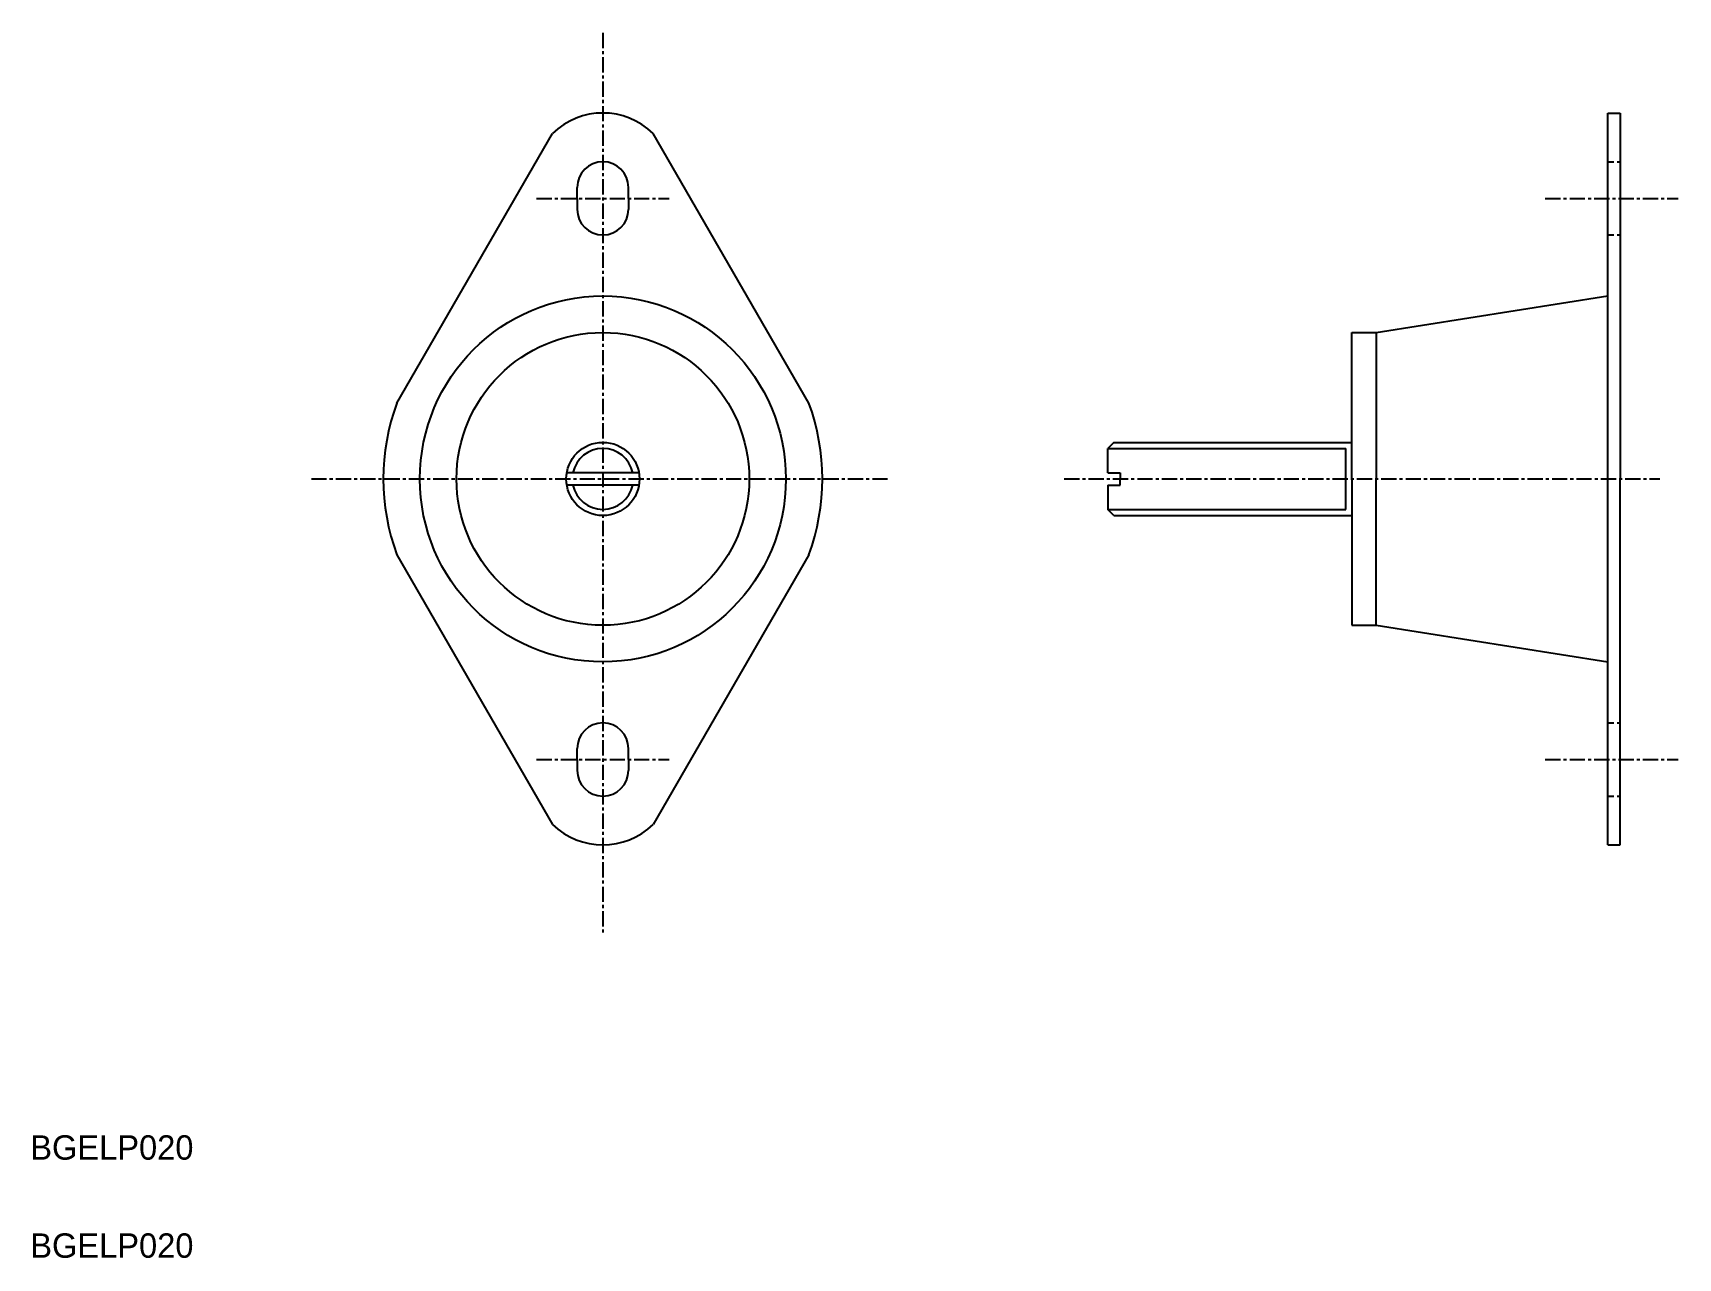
# Model space of a CAD drawing. Extents: x 137 to 272, y 8 to 109.
import ezdxf

# ---------------------------------------------------------------- set-up
doc = ezdxf.new("R2010")
doc.units = 0
doc.linetypes.add('CENTER', pattern=[2, 1.25, -0.25, 0.25, -0.25])
doc.linetypes.add('DASHED', pattern=[0.75, 0.5, -0.25])
doc.layers.get('0').update_dxf_attribs({"linetype": 'CONTINUOUS'})
doc.layers.add('CENTER', color=1, linetype='CENTER')

msp = doc.modelspace()

# ---------------------------------------------------------------- linework, layer by layer
at = {"color": 7, "linetype": 'CONTINUOUS'}
for p, q in [((266.12, 42.02), (266.12, 102.02)), ((266.12, 102.02), (267.12, 102.02)), ((267.12, 102.02), (267.12, 72.02)), ((166.82, 78.24), (179.58, 100.34)), ((200.6, 78.24), (187.84, 100.34)), ((181.61, 95.02), (181.61, 95.92)), ((185.81, 95.02), (185.81, 95.92)), ((181.61, 95.02), (181.61, 94.12)), ((185.81, 95.02), (185.81, 94.12)), ((247.12, 84.02), (266.12, 87.02)), ((245.12, 72.02), (245.12, 84.02)), ((245.12, 84.02), (247.12, 84.02)), ((247.12, 84.02), (247.12, 72.02)), ((225.62, 75.02), (225.12, 74.52)), ((225.12, 72.52), (225.12, 74.52)), ((225.62, 75.02), (245.12, 75.02)), ((186.67, 72.52), (180.76, 72.52)), ((186.67, 71.52), (180.76, 71.52)), ((225.12, 72.52), (226.12, 72.52)), ((225.12, 71.52), (226.12, 71.52)), ((225.12, 71.52), (225.12, 69.52)), ((226.12, 72.52), (226.12, 72.02)), ((226.12, 71.52), (226.12, 72.02)), ((245.12, 72.02), (245.12, 60.02)), ((247.12, 60.02), (247.12, 72.02)), ((267.12, 42.02), (267.12, 72.02)), ((225.62, 69.02), (225.12, 69.52)), ((225.62, 69.02), (245.12, 69.02)), ((166.82, 65.8), (179.58, 43.7)), ((200.6, 65.8), (187.84, 43.7)), ((245.12, 60.02), (247.12, 60.02)), ((247.12, 60.02), (266.12, 57.02)), ((181.61, 49.02), (181.61, 49.92)), ((185.81, 49.02), (185.81, 49.92)), ((181.61, 49.02), (181.61, 48.12)), ((185.81, 49.02), (185.81, 48.12)), ((266.12, 42.02), (267.12, 42.02))]:
    msp.add_line(p, q, dxfattribs=at)
at = {"color": 3, "linetype": 'DASHED'}
for p, q in [((266.12, 98.02), (267.12, 98.02)), ((266.12, 92.02), (267.12, 92.02)), ((266.12, 52.02), (267.12, 52.02)), ((266.12, 46.02), (267.12, 46.02))]:
    msp.add_line(p, q, dxfattribs=at)
at = {"color": 3, "linetype": 'CONTINUOUS'}
for p, q in [((225.12, 74.52), (244.62, 74.52)), ((244.62, 69.52), (244.62, 74.52)), ((225.12, 69.52), (244.62, 69.52))]:
    msp.add_line(p, q, dxfattribs=at)
at = {"color": 7, "linetype": 'CONTINUOUS'}
for radius in [15, 12, 3]:
    msp.add_circle((183.71, 72.02), radius, dxfattribs=at)
for centre, radius, start, end in [((183.71, 96.1), 5.92, 45.7538, 134.2462), ((183.71, 95.92), 2.1, 0, 180), ((183.71, 94.12), 2.1, 180, 0), ((183.71, 72.02), 18, 159.7874, 200.2126), ((183.71, 72.02), 18, 339.7874, 20.2126), ((183.71, 49.92), 2.1, 0, 180), ((183.71, 48.12), 2.1, 180, 0), ((183.71, 47.94), 5.92, 225.7538, 314.2462)]:
    msp.add_arc(centre, radius, start, end, dxfattribs=at)
at = {"color": 3, "linetype": 'CONTINUOUS'}
for start, end in [(11.537, 168.463), (191.537, 348.463)]:
    msp.add_arc((183.71, 72.02), 2.5, start, end, dxfattribs=at)
at = {"layer": 'CENTER', "color": 1, "linetype": 'CENTER'}
for p, q in [((183.71, 108.59), (183.71, 34.81)), ((178.27, 95.02), (189.16, 95.02)), ((260.99, 95.02), (271.88, 95.02)), ((159.81, 72.02), (207.14, 72.02)), ((221.54, 72.02), (270.39, 72.02)), ((178.27, 49.02), (189.16, 49.02)), ((260.99, 49.02), (271.88, 49.02))]:
    msp.add_line(p, q, dxfattribs=at)

# ---------------------------------------------------------------- texts
at = {"color": 7, "linetype": 'CONTINUOUS'}
for p in [(136.76, 16.21), (136.76, 8.17)]:
    msp.add_text('BGELP020', height=2, dxfattribs=at).set_placement(p)

doc.saveas('drawing.dxf')
